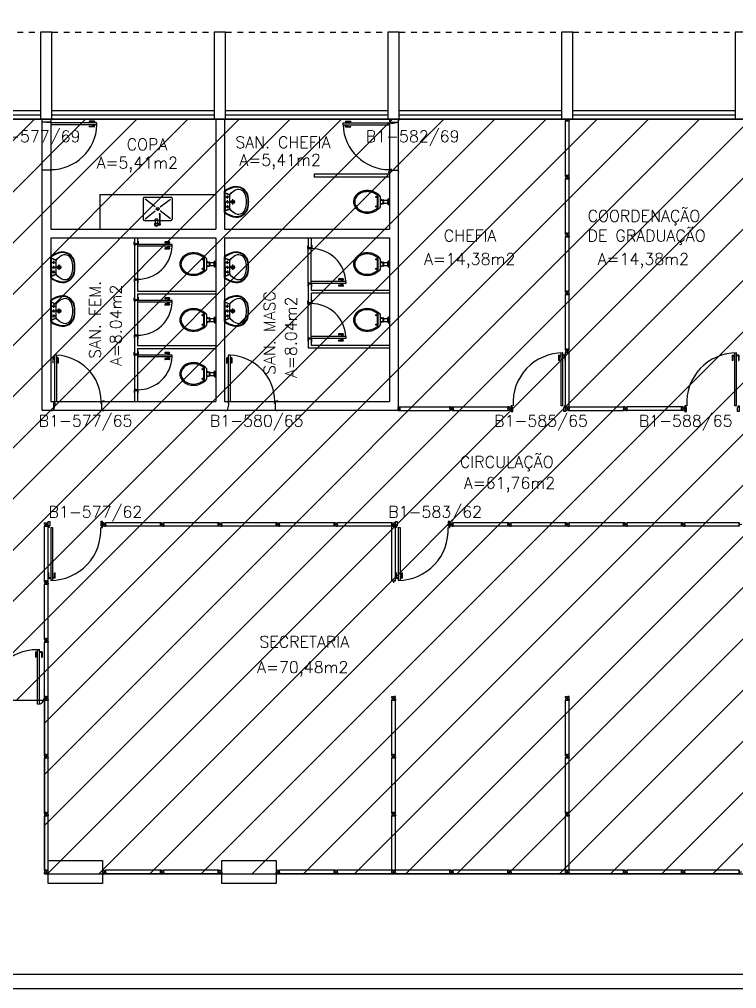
# Model space of a CAD drawing. Extents: x -16 to 243, y 482 to 579.
# Drawn here: x 107.82 to 120.21, y 552.19 to 568.92 of the extents above; entities that cross this region are included whole.
import ezdxf

# ---------------------------------------------------------------- set-up
doc = ezdxf.new("R2010")
doc.units = 0
doc.header["$LTSCALE"] = 0.02
doc.header["$MEASUREMENT"] = 0
doc.linetypes.add('HIDDEN2', pattern=[0.1875, 0.125, -0.0625])
doc.layers.get('0').update_dxf_attribs({"linetype": 'CONTINUOUS'})
for name, color, linetype in [('ALV', 2, 'CONTINUOUS'), ('APSAN', 1, 'CONTINUOUS'), ('AREA', 2, 'CONTINUOUS'), ('BANC', 2, 'CONTINUOUS'), ('CENTRO_DE_CUSTO', 1, 'CONTINUOUS'), ('DIV', 2, 'CONTINUOUS'), ('ESQ', 1, 'CONTINUOUS'), ('ESTR', 3, 'CONTINUOUS'), ('MACANETA', 2, 'CONTINUOUS'), ('MARCO', 2, 'CONTINUOUS'), ('PEÇAS', 1, 'CONTINUOUS'), ('PISO', 1, 'CONTINUOUS'), ('PORTA', 2, 'CONTINUOUS'), ('PROJ', 1, 'HIDDEN2'), ('SOLEIRA', 1, 'CONTINUOUS'), ('TEXTO', 2, 'CONTINUOUS'), ('TEXTO-ENDEREÇO', 2, 'CONTINUOUS'), ('USO1', 2, 'CONTINUOUS')]:
    doc.layers.add(name, color=color, linetype=linetype)
doc.styles.add('1', font='romans.shx')
doc.styles.add('UNB-100', font='simplex.shx', dxfattribs={"height": 0.2})
doc.styles.add('UNB-100-1', font='simplex.shx', dxfattribs={"height": 0.2})
doc.dimstyles.new('1-600', dxfattribs={"dimtxt": 1.1, "dimasz": 2.5, "dimexe": 2, "dimexo": 4, "dimgap": 0.2, "dimtad": 1, "dimdec": 0, "dimzin": 4, "dimdsep": 46, "dimlunit": 6, "dimtxsty": '1', "dimblk1": 'NONE', "dimblk2": 'NONE', "dimsah": 1, "dimcen": 0, "dimclrd": 2, "dimclre": 2, "dimclrt": 2, "dimadec": 0, "dimazin": 0, "dimtfac": 1, "dimtdec": 0, "dimtmove": 2, "dimatfit": 3, "dimldrblk": 'NONE', "dimfxl": 0, "dimtolj": 1, "dimtzin": 0, "dimarcsym": 0})

# ---------------------------------------------------------------- blocks, each defined once
blk = doc.blocks.new('A$C70DC1065')
at = {"layer": 'APSAN', "color": 1}
for p, q in [((0.407, 0.413), (0.323, 0.383)), ((0.407, 0.413), (0.328, 0.373)), ((0.328, 0.373), (0.328, 0.141)), ((0.394, 0.341), (0.341, 0.341)), ((0.368, 0.315), (0.368, 0.368)), ((0.407, 0.433), (0.407, 0.102)), ((0.407, 0.257), (0.407, 0.413)), ((0.42, 0.44), (0.42, 0.075)), ((0.319, 0.257), (0.231, 0.257)), ((0.275, 0.301), (0.275, 0.213)), ((0.394, 0.257), (0.341, 0.257)), ((0.394, 0.173), (0.341, 0.173)), ((0.368, 0.257), (0.368, 0.284)), ((0.368, 0.257), (0.368, 0.231)), ((0.368, 0.2), (0.368, 0.147)), ((0.407, 0.257), (0.407, 0.082)), ((0.407, 0.102), (0.323, 0.132)), ((0.407, 0.102), (0.328, 0.141))]:
    blk.add_line(p, q, dxfattribs=at)
for centre, radius in [((0.368, 0.341), 0.0137), ((0.275, 0.257), 0.0315), ((0.275, 0.257), 0.021), ((0.368, 0.257), 0.0137), ((0.368, 0.173), 0.0137)]:
    blk.add_circle(centre, radius, dxfattribs=at)
for centre, radius, start, end in [((0.214, 0.312), 0.21, 74.8885, 171.8746), ((0.212, 0.31), 0.2, 75.2817, 172.1149), ((0.134, 0.015), 0.505, 58.0101, 75.2817), ((0.134, 0.015), 0.518, 57.2141, 74.8885), ((0.595, 0.257), 0.595, 171.8746, 180), ((0.595, 0.257), 0.587, 172.1149, 180), ((0.462, 0.257), 0.424, 162.413, 180), ((0.175, 0.348), 0.123, 49.4403, 162.413), ((-3.652, -5.024), 6.719, 53.8347, 54.4403), ((-4.114, -4.663), 6.719, 48.6723, 49.4403), ((0.305, 0.389), 0.0137, 351.7289, 53.8347), ((0.315, 0.373), 0.0126, 0, 48.6723), ((0.395, 0.433), 0.0126, 0, 58.0101), ((0.407, 0.44), 0.0126, 0, 57.2141), ((0.595, 0.257), 0.595, 180, 188.1254), ((0.214, 0.203), 0.21, 188.1254, 285.1115), ((0.595, 0.257), 0.587, 180, 187.8851), ((0.212, 0.204), 0.2, 187.8851, 284.7183), ((0.462, 0.257), 0.424, 180, 197.587), ((0.175, 0.166), 0.123, 197.587, 310.5597), ((-4.114, 5.177), 6.719, 310.5597, 311.3277), ((-3.652, 5.539), 6.719, 305.5597, 306.1653), ((0.134, 0.5), 0.505, 284.7183, 301.9899), ((0.134, 0.5), 0.518, 285.1115, 302.7859), ((0.305, 0.125), 0.0137, 306.1653, 8.2711), ((0.315, 0.141), 0.0126, 311.3277, 0), ((0.395, 0.082), 0.0126, 301.9899, 0), ((0.407, 0.075), 0.0126, 302.7859, 0)]:
    blk.add_arc(centre, radius, start, end, dxfattribs=at)
blk = doc.blocks.new('A$C57A92420')
at = {"layer": 'PEÇAS', "rotation": 270}
blk.add_blockref('A$C70DC1065', (0, 0.42), dxfattribs=at)
blk = doc.blocks.new('A$C45A07D1F')
at = {"layer": 'PEÇAS', "rotation": 90}
blk.add_blockref('A$C57A92420', (0.42, 0), dxfattribs=at)
blk = doc.blocks.new('A$C4F355E05')
at = {"layer": 'PISO', "xscale": -1}
blk.add_blockref('A$C45A07D1F', (0.42, 0), dxfattribs=at)
blk = doc.blocks.new('DOOR-80-SLN')
at = {"layer": 'MACANETA'}
for p, q in [((-0.08, -0.755), (-0.08, -0.665)), ((-0.08, -0.665), (-0.075, -0.665)), ((-0.075, -0.755), (-0.075, -0.665)), ((0.01, -0.755), (0.01, -0.665)), ((0.015, -0.665), (0.01, -0.665)), ((0.015, -0.755), (0.015, -0.665)), ((-0.08, -0.755), (-0.053, -0.755)), ((-0.075, -0.735), (-0.053, -0.735)), ((-0.053, -0.728), (-0.05, -0.728)), ((-0.053, -0.763), (-0.053, -0.728)), ((-0.053, -0.763), (-0.05, -0.763)), ((-0.012, -0.728), (-0.015, -0.728)), ((-0.012, -0.763), (-0.015, -0.763)), ((-0.012, -0.763), (-0.012, -0.728)), ((0.01, -0.735), (-0.012, -0.735)), ((0.015, -0.755), (-0.012, -0.755))]:
    blk.add_line(p, q, dxfattribs=at)
at = {"layer": 'PORTA'}
for p, q in [((-0.05, -0.8), (-0.05, 0)), ((-0.015, 0), (-0.05, 0)), ((-0.015, -0.8), (-0.015, 0)), ((-0.05, -0.8), (-0.015, -0.8))]:
    blk.add_line(p, q, dxfattribs=at)
at = {"layer": 'PORTA', "color": 1}
blk.add_arc((-0.02, 0), 0.8, 180, 267.8509, dxfattribs=at)
blk = doc.blocks.new('DIVMT-SLN')
for p, q in [((-0.03, 0.03), (-0.03, 0.006)), ((-0.008, 0.03), (-0.03, 0.03)), ((-0.0185, 0.006), (-0.03, 0.006)), ((-0.0185, -0.006), (-0.0185, 0.006)), ((-0.008, 0.03), (-0.008, 0.02)), ((-0.008, 0.02), (0.008, 0.02)), ((-0.0051, 0), (0.0051, 0)), ((0.0051, 0), (-0.0051, 0)), ((-0.0051, 0), (0.0051, 0)), ((0, -0.0051), (0, 0.0051)), ((0, 0.0051), (0, -0.0051)), ((0.008, 0.03), (0.008, 0.02)), ((0.008, 0.03), (0.03, 0.03)), ((0.0205, 0.006), (0.03, 0.006)), ((0.0205, -0.006), (0.0205, 0.006)), ((0.0205, 0.006), (0.0205, -0.006)), ((0.0205, 0.006), (0.03, 0.006)), ((0.97, 0.03), (0.03, 0.03)), ((0.03, 0.006), (0.03, 0.03)), ((0.03, -0.03), (0.03, 0.03)), ((0.03, -0.005), (0.03, 0.005)), ((0.97, -0.03), (0.97, 0.03)), ((0.97, 0.03), (0.97, 0.009)), ((0.97, 0.009), (0.97, 0.027)), ((0.9795, 0.006), (0.97, 0.006)), ((0.97, -0.005), (0.97, 0.005)), ((0.9795, 0.006), (0.9795, -0.006)), ((1.0051, 0), (0.9949, 0)), ((1, 0.0051), (1, -0.0051)), ((-0.0185, -0.006), (-0.03, -0.006)), ((-0.03, -0.03), (-0.03, -0.006)), ((-0.008, -0.03), (-0.03, -0.03)), ((-0.008, -0.03), (-0.008, -0.02)), ((-0.008, -0.02), (0.008, -0.02)), ((0.008, -0.03), (0.008, -0.02)), ((0.008, -0.03), (0.03, -0.03)), ((0.0205, -0.006), (0.03, -0.006)), ((0.0205, -0.006), (0.03, -0.006)), ((0.03, -0.006), (0.03, -0.03)), ((0.97, -0.03), (0.03, -0.03)), ((0.9795, -0.006), (0.97, -0.006)), ((0.97, -0.009), (0.97, -0.027))]:
    blk.add_line(p, q)
blk = doc.blocks.new('MTT-SLN')
for p, q in [((-0.008, 0.03), (-0.03, 0.03)), ((-0.03, 0.03), (-0.03, 0.006)), ((-0.0185, 0.006), (-0.03, 0.006)), ((-0.0185, -0.006), (-0.0185, 0.006)), ((-0.008, 0.03), (-0.008, 0.02)), ((-0.008, 0.02), (0.008, 0.02)), ((-0.0051, 0), (0.0051, 0)), ((0, -0.0051), (0, 0.0051)), ((0.008, 0.03), (0.03, 0.03)), ((0.008, 0.03), (0.008, 0.02)), ((0.0205, -0.006), (0.0205, 0.006)), ((0.0205, 0.006), (0.03, 0.006)), ((0.03, 0.006), (0.03, 0.03)), ((-0.03, -0.03), (-0.03, -0.006)), ((-0.0185, -0.006), (-0.03, -0.006)), ((-0.008, -0.03), (-0.03, -0.03)), ((-0.008, -0.02), (0.008, -0.02)), ((-0.008, -0.03), (-0.008, -0.02)), ((0.008, -0.03), (0.008, -0.02)), ((0.008, -0.03), (0.03, -0.03)), ((0.0205, -0.006), (0.03, -0.006)), ((0.03, -0.006), (0.03, -0.03))]:
    blk.add_line(p, q)
blk = doc.blocks.new('PDVDP-SLN')
for p, q in [((0.112, 0.84), (0.112, -0.1)), ((0.147, 0.84), (0.112, 0.84)), ((0.147, 0.84), (0.147, -0.1)), ((1.853, 0.84), (1.888, 0.84)), ((1.853, 0.84), (1.853, -0.1)), ((1.888, 0.84), (1.888, -0.1)), ((0.009, 0), (-0.009, 0)), ((0, -0.012), (0, 0.01)), ((0.147, -0.1), (0.112, -0.1))]:
    blk.add_line(p, q)
for centre, radius, start, end in [((0.148, -0.002), 0.843, 0, 90), ((1.853, -0.002), 0.843, 90, 180), ((0.131, 0), 0.101, 180, 270), ((1.87, 0), 0.101, 270, 0)]:
    blk.add_arc(centre, radius, start, end)
blk = doc.blocks.new('VDC-P')
for p, q in [((-0.127, 0.192), (0.127, 0.192)), ((-0.109, 0.202), (0.109, 0.202)), ((-0.068, 0.152), (0.068, 0.152)), ((-0.05, 0.152), (-0.03, 0.11)), ((-0.05, 0.015), (-0.05, 0)), ((-0.05, 0), (0.05, 0)), ((0.045, 0.02), (-0.045, 0.02)), ((-0.04, 0.025), (-0.04, 0.02)), ((0.035, 0.03), (-0.035, 0.03)), ((-0.03, 0.152), (-0.03, 0.11)), ((0.03, 0.11), (-0.03, 0.11)), ((0.03, 0.1), (-0.03, 0.1)), ((-0.025, 0.1), (-0.025, 0.03)), ((0.025, 0.1), (0.025, 0.03)), ((0.03, 0.152), (0.03, 0.11)), ((0.05, 0.152), (0.03, 0.11)), ((0.04, 0.025), (0.04, 0.02)), ((0.05, 0.015), (0.05, 0))]:
    blk.add_line(p, q)
for points in [[(0.16, 0.244, 0.050424), (0.18, 0.288, 0.082137), (0.195, 0.381, 0.082137), (0.18, 0.474, 0.090148), (0.138, 0.549, 0.104406), (0.073, 0.601, 0.117345), (0, 0.619, 0.117345), (-0.073, 0.601, 0.104406), (-0.138, 0.549, 0.090148), (-0.18, 0.474, 0.082137), (-0.195, 0.381, 0.082137)], [(0.142, 0.254, 0.050424), (0.161, 0.295, 0.082137), (0.175, 0.381, 0.082137), (0.161, 0.468, 0.090148), (0.122, 0.536, 0.104406), (0.064, 0.583, 0.117345), (0, 0.599, 0.117345), (-0.064, 0.583, 0.104406), (-0.122, 0.536, 0.090148), (-0.161, 0.468, 0.082137), (-0.175, 0.381, 0.082137)], [(-0.195, 0.381, 0.082137), (-0.18, 0.288, 0.050424), (-0.16, 0.244, 0.104406)], [(-0.175, 0.381, 0.082137), (-0.161, 0.295, 0.050424), (-0.142, 0.254, 0.050424)]]:
    blk.add_lwpolyline(points, format="xyb")
for centre in [(-0.083, 0.226), (0.083, 0.226)]:
    blk.add_circle(centre, 0.0101)
for centre, radius, start, end in [((0.08, 0.36), 0.266, 205.6863, 226.7558), ((0.08, 0.36), 0.246, 205.6863, 219.7706), ((-0.08, 0.36), 0.266, 313.2442, 334.3137), ((-0.08, 0.36), 0.246, 320.2294, 334.3137), ((-0.068, 0.202), 0.05, 226.7558, 270), ((-0.045, 0.015), 0.005, 90, 180), ((-0.035, 0.025), 0.005, 90, 180), ((-0.03, 0.105), 0.005, 90, 270), ((0.03, 0.105), 0.005, 270, 90), ((0.035, 0.025), 0.005, 0, 90), ((0.045, 0.015), 0.005, 360, 90), ((0.068, 0.202), 0.05, 270, 313.2442)]:
    blk.add_arc(centre, radius, start, end)
blk = doc.blocks.new('DOOR80-SLN')
at = {"layer": 'MACANETA'}
for p, q in [((-0.015, -0.665), (-0.01, -0.665)), ((-0.015, -0.755), (-0.015, -0.665)), ((-0.01, -0.755), (-0.01, -0.665)), ((0.08, -0.665), (0.075, -0.665)), ((0.075, -0.755), (0.075, -0.665)), ((0.08, -0.755), (0.08, -0.665)), ((-0.015, -0.755), (0.012, -0.755)), ((-0.01, -0.735), (0.012, -0.735)), ((0.012, -0.763), (0.012, -0.728)), ((0.012, -0.728), (0.015, -0.728)), ((0.012, -0.763), (0.015, -0.763)), ((0.053, -0.728), (0.05, -0.728)), ((0.053, -0.763), (0.05, -0.763)), ((0.053, -0.763), (0.053, -0.728)), ((0.075, -0.735), (0.053, -0.735)), ((0.08, -0.755), (0.053, -0.755))]:
    blk.add_line(p, q, dxfattribs=at)
at = {"layer": 'PORTA'}
for p, q in [((0.015, -0.8), (0.015, 0)), ((0.015, 0), (0.05, 0)), ((0.05, -0.8), (0.05, 0)), ((0.05, -0.8), (0.015, -0.8))]:
    blk.add_line(p, q, dxfattribs=at)
at = {"layer": 'PORTA', "color": 1}
blk.add_arc((0.02, 0), 0.8, 272.1491, 0, dxfattribs=at)
blk = doc.blocks.new('INOXA1-P')
at = {"color": 1}
for p, q in [((0.12, 0.23), (0.12, 0.047)), ((0.22, 0.25), (0.14, 0.25)), ((0.15, 0.22), (0.287, 0.043)), ((0.5, 0.25), (0.22, 0.25)), ((0.353, 0.043), (0.49, 0.22)), ((0.52, 0.23), (0.52, -0.23)), ((0.043, 0.008), (0.043, -0.022)), ((0.062, 0.04), (0.071, 0.04)), ((0.131, 0.048), (0.076, 0.043)), ((0.131, -0.002), (0.076, 0.003)), ((0.22, -0.027), (0.054, -0.027)), ((0.22, -0.037), (0.054, -0.037)), ((0.063, -0.003), (0.063, -0.021)), ((0.12, -0.001), (0.12, -0.027)), ((0.12, -0.037), (0.12, -0.23)), ((0.15, -0.22), (0.287, -0.043)), ((0.231, -0.027), (0.22, -0.027)), ((0.231, -0.037), (0.22, -0.037)), ((0.353, -0.043), (0.49, -0.22)), ((0.22, -0.25), (0.14, -0.25)), ((0.5, -0.25), (0.22, -0.25))]:
    blk.add_line(p, q, dxfattribs=at)
blk.add_lwpolyline([(0.076, 0.003), (0.072, 0.004), (0.069, 0.009), (0.067, 0.015), (0.066, 0.023), (0.067, 0.031), (0.069, 0.037), (0.072, 0.042), (0.076, 0.043)], dxfattribs=at)
blk.add_lwpolyline([(0.131, 0.048), (0.137, 0.046), (0.143, 0.041), (0.147, 0.033), (0.148, 0.023), (0.147, 0.013), (0.143, 0.006), (0.137, 0), (0.131, -0.002), (0.125, 0), (0.119, 0.006), (0.115, 0.013), (0.114, 0.023), (0.115, 0.033), (0.119, 0.041), (0.125, 0.046)], close=True, dxfattribs=at)
for radius in [0.0266, 0.0163]:
    blk.add_circle((0.32, 0), radius, dxfattribs=at)
for centre, radius, start, end in [((0.14, 0.23), 0.02, 90, 180), ((0.5, 0.23), 0.02, 360, 90), ((0.054, 0.023), 0.0349, 36.1705, 252.2568), ((0.054, 0.023), 0.0189, 62.7367, 235.7375), ((0.073, -0.003), 0.01, 102.8285, 180), ((0.054, 0.023), 0.0349, 285.5373, 323.9987), ((0.054, -0.032), 0.0145, 20.161, 339.839), ((0.054, -0.032), 0.005, 90.0037, 269.9963), ((0.231, -0.032), 0.00738, 222.6559, 137.3441), ((0.231, -0.032), 0.005, 269.9935, 90.0065), ((0.14, -0.23), 0.02, 180, 270), ((0.5, -0.23), 0.02, 270, 360)]:
    blk.add_arc(centre, radius, start, end, dxfattribs=at)
blk = doc.blocks.new('MACANETA')
at = {"layer": 'MACANETA'}
for p, q in [((-0.077, 0.052), (-0.077, 0.12)), ((-0.059, 0.052), (-0.059, 0.12)), ((-0.059, 0.075), (-0.036, 0.075)), ((-0.059, 0.052), (-0.036, 0.052)), ((-0.036, 0.044), (-0.036, 0.084)), ((-0.036, 0.084), (-0.03, 0.084)), ((-0.036, 0.044), (-0.03, 0.044)), ((0.006, 0.084), (0, 0.084)), ((0.006, 0.044), (0, 0.044)), ((0.006, 0.044), (0.006, 0.084)), ((0.029, 0.075), (0.006, 0.075)), ((0.029, 0.052), (0.006, 0.052)), ((0.029, 0.052), (0.029, 0.12)), ((0.047, 0.052), (0.047, 0.12))]:
    blk.add_line(p, q, dxfattribs=at)
for centre, start, end in [((-0.068, 0.12), 90, 180), ((-0.068, 0.052), 180, 270), ((-0.068, 0.12), 0, 90), ((-0.068, 0.052), 270, 0), ((0.038, 0.12), 90, 180), ((0.038, 0.052), 180, 270), ((0.038, 0.12), 0, 90), ((0.038, 0.052), 270, 0)]:
    blk.add_arc(centre, 0.00874, start, end, dxfattribs=at)
blk = doc.blocks.new('DOOR-60-SLN')
at = {"layer": 'PORTA'}
for p, q in [((-0.045, -0.6), (-0.045, 0)), ((-0.015, 0), (-0.045, 0)), ((-0.015, -0.6), (-0.015, 0)), ((-0.045, -0.6), (-0.015, -0.6))]:
    blk.add_line(p, q, dxfattribs=at)
at = {"layer": 'PORTA', "color": 1}
blk.add_arc((-0.015, 0), 0.6, 180, 267.134, dxfattribs=at)
at = {"layer": 'PORTA'}
blk.add_blockref('MACANETA', (-0.015, -0.6), dxfattribs=at)
blk = doc.blocks.new('DOOR60-SLN')
at = {"layer": 'PORTA'}
for p, q in [((0.015, -0.6), (0.015, 0)), ((0.015, 0), (0.045, 0)), ((0.045, -0.6), (0.045, 0)), ((0.045, -0.6), (0.015, -0.6))]:
    blk.add_line(p, q, dxfattribs=at)
at = {"layer": 'PORTA', "color": 1}
blk.add_arc((0.015, 0), 0.6, 272.866, 0, dxfattribs=at)
at = {"layer": 'PORTA'}
blk.add_blockref('MACANETA', (0.045, -0.6), dxfattribs=at)
blk = doc.blocks.new('DIV-SLN')
for p, q in [((-0.0051, 0), (0.0051, 0)), ((0, -0.0051), (0, 0.0051)), ((0.0205, 0.006), (0.03, 0.006)), ((0.0205, -0.006), (0.0205, 0.006)), ((0.03, 0.03), (0.97, 0.03)), ((0.03, 0.03), (0.03, -0.03)), ((0.03, 0.009), (0.03, 0.027)), ((0.03, 0.005), (0.03, -0.005)), ((0.97, 0.03), (0.97, -0.03)), ((0.9795, 0.006), (0.97, 0.006)), ((0.97, 0.005), (0.97, -0.005)), ((0.9795, -0.006), (0.9795, 0.006)), ((1.0051, 0), (0.9949, 0)), ((0.9949, 0), (1.0051, 0)), ((1, -0.0051), (1, 0.0051)), ((0.0205, -0.006), (0.03, -0.006)), ((0.03, -0.03), (0.03, -0.009)), ((0.03, -0.009), (0.03, -0.027)), ((0.03, -0.03), (0.97, -0.03)), ((0.9795, -0.006), (0.97, -0.006))]:
    blk.add_line(p, q)
blk = doc.blocks.new('PDV2D-SLN')
at = {"layer": 'DIV'}
for p, q in [((0.03, 0.05), (0.06, 0.05)), ((0.03, 0.035), (0.03, 0.05)), ((0.03, -0.035), (0.03, 0.035)), ((0.06, 0.05), (0.06, -0.02)), ((0.941, 0.05), (0.941, -0.02)), ((0.971, 0.05), (0.941, 0.05)), ((0.971, 0.035), (0.971, 0.05)), ((0.971, -0.035), (0.971, 0.035)), ((0.03, -0.05), (0.03, -0.035)), ((0.05, -0.05), (0.03, -0.05)), ((0.05, -0.02), (0.06, -0.02)), ((0.05, -0.02), (0.05, -0.05)), ((0.079, -0.05), (0.109, -0.05)), ((0.079, -0.05), (0.079, -0.965)), ((0.109, -0.05), (0.109, -0.965)), ((0.951, -0.02), (0.941, -0.02)), ((0.951, -0.02), (0.951, -0.05)), ((0.951, -0.05), (0.971, -0.05)), ((0.971, -0.05), (0.971, -0.035)), ((0.109, -0.965), (0.079, -0.965))]:
    blk.add_line(p, q, dxfattribs=at)
at = {"layer": 'DIV', "color": 1}
for p, q in [((0.036, -0.925), (0.036, -0.835)), ((0.046, -0.835), (0.036, -0.835)), ((0.046, -0.915), (0.046, -0.835)), ((0.141, -0.915), (0.141, -0.835)), ((0.141, -0.835), (0.151, -0.835)), ((0.151, -0.925), (0.151, -0.835)), ((0.036, -0.925), (0.076, -0.925)), ((0.046, -0.915), (0.076, -0.915)), ((0.141, -0.915), (0.111, -0.915)), ((0.151, -0.925), (0.111, -0.925))]:
    blk.add_line(p, q, dxfattribs=at)
blk.add_arc((0.076, -0.1), 0.864, 270.1564, 3.345, dxfattribs=at)
blk = doc.blocks.new('MTINI-SLN')
for p, q in [((-0.03, 0.008), (-0.03, 0.03)), ((0.03, 0.03), (-0.03, 0.03)), ((-0.03, 0.008), (-0.02, 0.008)), ((-0.009, 0.03), (-0.027, 0.03)), ((-0.02, 0.008), (-0.02, 0)), ((-0.001, 0), (-0.02, 0)), ((-0.006, 0.02), (-0.006, 0.03)), ((-0.006, 0.023), (-0.006, 0.027)), ((-0.006, 0.02), (0.006, 0.02)), ((0.005, 0.03), (-0.005, 0.03)), ((0.005, 0), (-0.005, 0)), ((0.004, 0.02), (-0.004, 0.02)), ((0.02, 0), (-0.001, 0)), ((0, -0.005), (0, 0.005)), ((0.006, 0.02), (0.006, 0.03)), ((0.006, 0.023), (0.006, 0.027)), ((0.009, 0.03), (0.027, 0.03)), ((0.03, 0.008), (0.02, 0.008)), ((0.02, 0), (0.02, 0.008)), ((0.03, 0.008), (0.03, 0.03))]:
    blk.add_line(p, q)
blk = doc.blocks.new('DIVINI-SLN')
for p, q in [((-0.005, 0), (0.005, 0)), ((0.008, 0.02), (0, 0.02)), ((0, 0.001), (0, 0.02)), ((0, -0.005), (0, 0.005)), ((0, -0.02), (0, 0.001)), ((0.008, 0.03), (0.03, 0.03)), ((0.008, 0.03), (0.008, 0.02)), ((0.02, 0.006), (0.03, 0.006)), ((0.02, 0.006), (0.02, -0.006)), ((0.02, -0.004), (0.02, 0.004)), ((0.023, 0.006), (0.027, 0.006)), ((0.97, 0.03), (0.03, 0.03)), ((0.03, -0.03), (0.03, 0.03)), ((0.03, 0.009), (0.03, 0.027)), ((0.03, -0.005), (0.03, 0.005)), ((0.97, 0.03), (0.97, 0.009)), ((0.97, -0.03), (0.97, 0.03)), ((0.97, 0.009), (0.97, 0.027)), ((0.98, 0.006), (0.97, 0.006)), ((0.97, -0.005), (0.97, 0.005)), ((0.98, 0.006), (0.98, -0.006)), ((0.99, 0), (1.008, 0)), ((0.999, 0.006), (0.999, -0.006)), ((0, -0.02), (0.008, -0.02)), ((0.008, -0.03), (0.008, -0.02)), ((0.008, -0.03), (0.03, -0.03)), ((0.02, -0.006), (0.03, -0.006)), ((0.023, -0.006), (0.027, -0.006)), ((0.03, -0.009), (0.03, -0.027)), ((0.97, -0.03), (0.03, -0.03)), ((0.98, -0.006), (0.97, -0.006)), ((0.97, -0.009), (0.97, -0.027))]:
    blk.add_line(p, q)
blk = doc.blocks.new('*D38')
at = {"color": 2, "linetype": 'ByBlock'}
for p, q in [((96.184, 572.697), (96.184, 577.197)), ((132.184, 572.697), (132.184, 577.197)), ((132.184, 575.197), (96.184, 575.197))]:
    blk.add_line(p, q, dxfattribs=at)
at = {"color": 2, "linetype": 'ByBlock', "insert": (114.184, 576.13), "char_height": 1.1, "attachment_point": 5, "style": '1'}
blk.add_mtext('\\A1;Administração', dxfattribs=at)
blk = doc.blocks.new('_NONE')
at = {"color": 0, "linetype": 'ByBlock'}
blk.add_circle((0, 0), 0.25, dxfattribs=at)

msp = doc.modelspace()

# ---------------------------------------------------------------- hatches: boundary and pattern name
at = {"layer": 'CENTRO_DE_CUSTO'}
h = msp.add_hatch(dxfattribs=at)
h.set_pattern_fill('ANSI31', color=256, scale=5, style=0)
h.set_pattern_definition([(45, (0, -50), (-0.44194174, 0.44194174), [])])
h.paths.add_polyline_path([(96.257, 567.197), (96.257, 557.168), (108.257, 557.168), (108.257, 554.168), (132.213, 554.168), (132.213, 567.197)])

# ---------------------------------------------------------------- linework, layer by layer
at = {"layer": 'ALV'}
for p, q in [((108.362, 567.197), (108.362, 567.147)), ((111.212, 567.197), (111.212, 565.297)), ((111.362, 567.197), (111.362, 565.297)), ((114.212, 567.197), (114.212, 567.147)), ((108.362, 567.147), (108.212, 567.147)), ((114.212, 567.147), (114.362, 567.147)), ((108.212, 566.317), (108.212, 562.172)), ((108.362, 566.317), (108.212, 566.317)), ((108.362, 566.317), (108.362, 565.297)), ((114.212, 566.317), (114.212, 565.297)), ((114.212, 566.317), (114.362, 566.317)), ((114.362, 566.317), (114.362, 562.172)), ((108.362, 565.297), (111.212, 565.297)), ((108.362, 565.147), (111.212, 565.147)), ((108.362, 565.147), (108.362, 562.322)), ((111.212, 565.147), (111.212, 562.322)), ((111.362, 565.297), (114.212, 565.297)), ((111.362, 565.147), (114.212, 565.147)), ((111.362, 565.147), (111.362, 562.322)), ((114.212, 565.147), (114.212, 562.322)), ((108.362, 562.322), (108.412, 562.322)), ((108.412, 562.322), (108.412, 562.172)), ((109.242, 562.322), (111.212, 562.322)), ((109.242, 562.322), (109.242, 562.172)), ((111.362, 562.322), (111.412, 562.322)), ((112.242, 562.322), (114.212, 562.322)), ((112.242, 562.322), (112.242, 562.172)), ((108.212, 562.172), (108.412, 562.172)), ((109.242, 562.172), (111.412, 562.172)), ((112.242, 562.172), (114.362, 562.172)), ((0.227, 552.435), (222.187, 552.435)), ((0.227, 552.185), (222.237, 552.185))]:
    msp.add_line(p, q, dxfattribs=at)
at = {"layer": 'BANC'}
for q in [(109.212, 565.297), (111.212, 565.897)]:
    msp.add_line((109.212, 565.897), q, dxfattribs=at)
at = {"layer": 'CENTRO_DE_CUSTO'}
msp.add_lwpolyline([(96.257, 567.197), (96.257, 557.168), (108.257, 557.168), (108.257, 554.168), (132.213, 554.168), (132.213, 567.197), (96.257, 567.197)], dxfattribs=at)
at = {"layer": 'DIV'}
for p, q in [((114.212, 566.247), (112.912, 566.247)), ((112.912, 566.247), (112.912, 566.197)), ((114.212, 566.197), (112.912, 566.197)), ((109.812, 565.147), (109.812, 565.047)), ((109.862, 565.147), (109.862, 565.047)), ((112.812, 565.147), (112.812, 564.977)), ((112.862, 565.147), (112.862, 564.977)), ((109.862, 565.047), (109.812, 565.047)), ((112.862, 564.977), (112.812, 564.977)), ((109.812, 564.417), (109.812, 564.08)), ((109.862, 564.417), (109.812, 564.417)), ((109.862, 564.417), (109.862, 564.23)), ((112.812, 564.347), (112.812, 564.027)), ((112.862, 564.347), (112.812, 564.347)), ((112.862, 564.347), (112.862, 564.247)), ((109.862, 564.23), (111.212, 564.23)), ((109.862, 564.18), (109.862, 564.08)), ((109.862, 564.18), (111.212, 564.18)), ((112.862, 564.247), (114.212, 564.247)), ((112.862, 564.197), (114.212, 564.197)), ((112.862, 564.197), (112.862, 564.027)), ((109.862, 564.08), (109.812, 564.08)), ((112.862, 564.027), (112.812, 564.027)), ((109.812, 563.45), (109.812, 563.139)), ((109.862, 563.45), (109.812, 563.45)), ((109.862, 563.45), (109.862, 563.289)), ((112.862, 563.397), (112.812, 563.397)), ((112.812, 563.397), (112.812, 563.247)), ((112.862, 563.397), (112.862, 563.297)), ((109.862, 563.139), (109.812, 563.139)), ((109.862, 563.289), (111.212, 563.289)), ((109.862, 563.239), (109.862, 563.139)), ((109.862, 563.239), (111.212, 563.239)), ((112.812, 563.247), (114.212, 563.247)), ((112.862, 563.297), (114.212, 563.297)), ((109.812, 562.509), (109.812, 562.322)), ((109.862, 562.509), (109.812, 562.509)), ((109.862, 562.509), (109.862, 562.322)), ((114.357, 562.198), (114.367, 562.198)), ((114.362, 562.193), (114.362, 562.203)), ((114.382, 562.204), (114.392, 562.204)), ((114.382, 562.192), (114.382, 562.204)), ((114.382, 562.192), (114.392, 562.192)), ((114.392, 562.228), (114.392, 562.168)), ((114.392, 562.228), (115.257, 562.228)), ((114.392, 562.207), (114.392, 562.225)), ((114.392, 562.203), (114.392, 562.193)), ((114.392, 562.168), (114.392, 562.189)), ((114.392, 562.189), (114.392, 562.171)), ((114.392, 562.168), (115.257, 562.168)), ((115.257, 562.228), (115.257, 562.168)), ((115.279, 562.228), (115.257, 562.228)), ((115.257, 562.204), (115.257, 562.228)), ((115.266, 562.204), (115.257, 562.204)), ((115.266, 562.204), (115.257, 562.204)), ((115.257, 562.203), (115.257, 562.193)), ((115.266, 562.192), (115.257, 562.192)), ((115.266, 562.192), (115.257, 562.192)), ((115.257, 562.192), (115.257, 562.168)), ((115.279, 562.168), (115.257, 562.168)), ((115.266, 562.192), (115.266, 562.204)), ((115.266, 562.204), (115.266, 562.192)), ((115.279, 562.228), (115.279, 562.218)), ((115.295, 562.218), (115.279, 562.218)), ((115.295, 562.178), (115.279, 562.178)), ((115.279, 562.168), (115.279, 562.178)), ((115.292, 562.198), (115.282, 562.198)), ((115.282, 562.198), (115.292, 562.198)), ((115.292, 562.198), (115.282, 562.198)), ((115.287, 562.193), (115.287, 562.203)), ((115.287, 562.203), (115.287, 562.193)), ((115.295, 562.228), (115.317, 562.228)), ((115.295, 562.228), (115.295, 562.218)), ((115.295, 562.168), (115.295, 562.178)), ((115.295, 562.168), (115.317, 562.168)), ((115.305, 562.204), (115.305, 562.192)), ((115.305, 562.204), (115.317, 562.204)), ((115.305, 562.192), (115.317, 562.192)), ((115.317, 562.228), (115.317, 562.204)), ((115.317, 562.168), (115.317, 562.192)), ((108.1, 557.998), (108.14, 557.998)), ((108.1, 557.998), (108.1, 557.908)), ((108.11, 557.988), (108.14, 557.988)), ((108.11, 557.988), (108.11, 557.908)), ((108.145, 558.038), (108.175, 558.038)), ((108.215, 557.998), (108.175, 557.998)), ((108.205, 557.988), (108.175, 557.988)), ((108.205, 557.988), (108.205, 557.908)), ((108.215, 557.998), (108.215, 557.908)), ((108.11, 557.908), (108.1, 557.908)), ((108.205, 557.908), (108.215, 557.908))]:
    msp.add_line(p, q, dxfattribs=at)
for points in [[(108.317, 553.998), (108.317, 554.398), (109.257, 554.398), (109.257, 553.998), (108.317, 553.998)], [(111.317, 553.998), (111.317, 554.398), (112.257, 554.398), (112.257, 553.998), (111.317, 553.998)]]:
    msp.add_lwpolyline(points, close=True, dxfattribs=at)
at = {"layer": 'ESQ'}
for p, q in [((105.387, 567.347), (108.188, 567.347)), ((108.387, 567.347), (111.188, 567.347)), ((111.387, 567.347), (114.188, 567.347)), ((114.387, 567.347), (117.188, 567.347)), ((117.387, 567.347), (120.188, 567.347)), ((105.387, 567.272), (108.188, 567.272)), ((105.387, 567.197), (108.188, 567.197)), ((108.387, 567.272), (111.188, 567.272)), ((108.387, 567.197), (111.188, 567.197)), ((111.387, 567.272), (114.188, 567.272)), ((111.387, 567.197), (114.188, 567.197)), ((114.387, 567.272), (117.188, 567.272)), ((114.387, 567.197), (117.188, 567.197)), ((117.387, 567.272), (120.188, 567.272)), ((117.387, 567.197), (120.188, 567.197))]:
    msp.add_line(p, q, dxfattribs=at)
at = {"layer": 'ESTR'}
for points in [[(108.384, 567.197), (108.384, 568.697), (108.184, 568.697), (108.184, 567.197)], [(111.384, 567.197), (111.384, 568.697), (111.184, 568.697), (111.184, 567.197)], [(114.384, 567.197), (114.384, 568.697), (114.184, 568.697), (114.184, 567.197)], [(117.384, 567.197), (117.384, 568.697), (117.184, 568.697), (117.184, 567.197)], [(120.384, 567.197), (120.384, 568.697), (120.184, 568.697), (120.184, 567.197)]]:
    msp.add_lwpolyline(points, close=True, dxfattribs=at)
at = {"layer": 'MARCO'}
for p, q in [((108.212, 567.197), (108.212, 567.147)), ((108.362, 567.197), (108.362, 567.147)), ((108.362, 567.197), (108.362, 567.197)), ((114.212, 567.197), (114.212, 567.147)), ((114.212, 567.197), (114.212, 567.197)), ((114.372, 567.182), (114.362, 567.147)), ((114.362, 567.147), (114.372, 567.182)), ((108.212, 567.147), (108.212, 567.147)), ((108.212, 567.147), (108.212, 567.147)), ((108.212, 567.147), (108.212, 567.147)), ((108.212, 567.147), (108.212, 567.147)), ((108.212, 567.147), (108.212, 567.147)), ((108.362, 567.132), (108.212, 567.147)), ((108.362, 567.147), (108.362, 567.147)), ((108.362, 567.147), (108.362, 567.132)), ((108.362, 567.147), (108.362, 567.147)), ((108.362, 567.132), (108.362, 567.132)), ((108.362, 567.132), (108.362, 567.132)), ((114.212, 567.147), (114.212, 567.147)), ((114.212, 567.147), (114.212, 567.132)), ((114.212, 567.147), (114.212, 567.147)), ((114.212, 567.132), (114.247, 567.132)), ((114.247, 567.122), (114.362, 567.147)), ((114.247, 567.132), (114.247, 567.122)), ((114.362, 567.147), (114.362, 567.147)), ((114.362, 567.147), (114.362, 567.147)), ((114.362, 567.147), (114.362, 567.147)), ((108.212, 566.317), (108.212, 566.317)), ((108.212, 566.317), (108.212, 566.317)), ((108.212, 566.317), (108.212, 566.317)), ((108.212, 566.317), (108.212, 566.317)), ((108.212, 566.317), (108.212, 566.317)), ((108.362, 566.317), (108.212, 566.317)), ((108.372, 566.272), (108.362, 566.317)), ((108.362, 566.317), (108.362, 566.317)), ((108.362, 566.317), (108.362, 566.317)), ((108.362, 566.317), (108.362, 566.317)), ((108.362, 566.317), (108.362, 566.317)), ((108.362, 566.317), (108.362, 566.317)), ((114.202, 566.272), (114.212, 566.317)), ((114.247, 566.332), (114.212, 566.317)), ((114.212, 566.317), (114.247, 566.332)), ((114.212, 566.317), (114.212, 566.317)), ((114.212, 566.317), (114.362, 566.317)), ((114.212, 566.317), (114.212, 566.317)), ((114.212, 566.317), (114.212, 566.317)), ((114.362, 566.317), (114.362, 566.317)), ((114.372, 566.282), (114.362, 566.317)), ((114.362, 566.317), (114.372, 566.282)), ((114.362, 566.317), (114.362, 566.317)), ((114.362, 566.317), (114.362, 566.317)), ((108.362, 566.272), (108.372, 566.272)), ((114.212, 566.272), (114.202, 566.272)), ((109.802, 565.082), (109.812, 565.082)), ((109.802, 565.032), (109.802, 565.082)), ((109.812, 565.032), (109.802, 565.032)), ((109.812, 565.047), (109.812, 565.032)), ((109.812, 565.022), (109.812, 565.032)), ((109.827, 565.022), (109.812, 565.022)), ((109.827, 565.032), (109.827, 565.022)), ((109.862, 565.032), (109.827, 565.032)), ((109.862, 565.092), (109.872, 565.092)), ((109.862, 565.047), (109.862, 565.042)), ((109.862, 565.042), (109.862, 565.032)), ((109.872, 565.042), (109.862, 565.042)), ((109.872, 565.092), (109.872, 565.042)), ((112.802, 565.012), (112.812, 565.012)), ((112.802, 564.962), (112.802, 565.012)), ((112.812, 564.977), (112.812, 564.962)), ((112.862, 565.022), (112.872, 565.022)), ((112.862, 564.977), (112.862, 564.972)), ((112.862, 564.972), (112.862, 564.962)), ((112.872, 564.972), (112.862, 564.972)), ((112.872, 565.022), (112.872, 564.972)), ((112.812, 564.962), (112.802, 564.962)), ((112.812, 564.952), (112.812, 564.962)), ((112.827, 564.952), (112.812, 564.952)), ((112.827, 564.962), (112.827, 564.952)), ((112.862, 564.962), (112.827, 564.962)), ((109.802, 564.432), (109.802, 564.382)), ((109.812, 564.432), (109.802, 564.432)), ((109.802, 564.382), (109.812, 564.382)), ((109.812, 564.442), (109.812, 564.432)), ((109.827, 564.442), (109.812, 564.442)), ((109.812, 564.417), (109.812, 564.432)), ((109.827, 564.432), (109.827, 564.442)), ((109.862, 564.432), (109.827, 564.432)), ((109.862, 564.422), (109.862, 564.432)), ((109.862, 564.417), (109.862, 564.422)), ((109.872, 564.422), (109.862, 564.422)), ((109.862, 564.372), (109.872, 564.372)), ((109.872, 564.372), (109.872, 564.422)), ((112.802, 564.362), (112.802, 564.312)), ((112.812, 564.362), (112.802, 564.362)), ((112.802, 564.312), (112.812, 564.312)), ((112.812, 564.372), (112.812, 564.362)), ((112.827, 564.372), (112.812, 564.372)), ((112.812, 564.347), (112.812, 564.362)), ((112.827, 564.362), (112.827, 564.372)), ((112.862, 564.362), (112.827, 564.362)), ((112.862, 564.352), (112.862, 564.362)), ((112.862, 564.347), (112.862, 564.352)), ((112.872, 564.352), (112.862, 564.352)), ((112.872, 564.302), (112.872, 564.352)), ((112.862, 564.302), (112.872, 564.302)), ((109.802, 564.115), (109.812, 564.115)), ((109.802, 564.065), (109.802, 564.115)), ((109.812, 564.065), (109.802, 564.065)), ((109.812, 564.08), (109.812, 564.065)), ((109.812, 564.055), (109.812, 564.065)), ((109.827, 564.055), (109.812, 564.055)), ((109.827, 564.065), (109.827, 564.055)), ((109.862, 564.065), (109.827, 564.065)), ((109.862, 564.125), (109.872, 564.125)), ((109.862, 564.08), (109.862, 564.075)), ((109.862, 564.075), (109.862, 564.065)), ((109.872, 564.075), (109.862, 564.075)), ((109.872, 564.125), (109.872, 564.075)), ((112.802, 564.062), (112.812, 564.062)), ((112.802, 564.012), (112.802, 564.062)), ((112.812, 564.012), (112.802, 564.012)), ((112.812, 564.027), (112.812, 564.012)), ((112.812, 564.002), (112.812, 564.012)), ((112.827, 564.002), (112.812, 564.002)), ((112.827, 564.012), (112.827, 564.002)), ((112.862, 564.012), (112.827, 564.012)), ((112.862, 564.072), (112.872, 564.072)), ((112.862, 564.027), (112.862, 564.022)), ((112.862, 564.022), (112.862, 564.012)), ((112.872, 564.022), (112.862, 564.022)), ((112.872, 564.072), (112.872, 564.022)), ((109.812, 563.475), (109.812, 563.465)), ((109.827, 563.475), (109.812, 563.475)), ((109.827, 563.465), (109.827, 563.475)), ((109.802, 563.465), (109.802, 563.415)), ((109.812, 563.465), (109.802, 563.465)), ((109.802, 563.415), (109.812, 563.415)), ((109.812, 563.45), (109.812, 563.465)), ((109.862, 563.465), (109.827, 563.465)), ((109.862, 563.455), (109.862, 563.465)), ((109.862, 563.45), (109.862, 563.455)), ((109.872, 563.455), (109.862, 563.455)), ((109.862, 563.405), (109.872, 563.405)), ((109.872, 563.405), (109.872, 563.455)), ((112.802, 563.412), (112.802, 563.362)), ((112.812, 563.412), (112.802, 563.412)), ((112.802, 563.362), (112.812, 563.362)), ((112.812, 563.422), (112.812, 563.412)), ((112.827, 563.422), (112.812, 563.422)), ((112.812, 563.397), (112.812, 563.412)), ((112.827, 563.412), (112.827, 563.422)), ((112.862, 563.412), (112.827, 563.412)), ((112.862, 563.402), (112.862, 563.412)), ((112.862, 563.397), (112.862, 563.402)), ((112.872, 563.402), (112.862, 563.402)), ((112.862, 563.352), (112.872, 563.352)), ((112.872, 563.352), (112.872, 563.402)), ((109.802, 563.174), (109.812, 563.174)), ((109.802, 563.124), (109.802, 563.174)), ((109.812, 563.139), (109.812, 563.124)), ((109.862, 563.184), (109.872, 563.184)), ((109.862, 563.139), (109.862, 563.134)), ((109.862, 563.134), (109.862, 563.124)), ((109.872, 563.134), (109.862, 563.134)), ((109.872, 563.184), (109.872, 563.134)), ((109.812, 563.124), (109.802, 563.124)), ((109.812, 563.114), (109.812, 563.124)), ((109.827, 563.114), (109.812, 563.114)), ((109.827, 563.124), (109.827, 563.114)), ((109.862, 563.124), (109.827, 563.124)), ((109.802, 562.524), (109.802, 562.474)), ((109.812, 562.524), (109.802, 562.524)), ((109.802, 562.474), (109.812, 562.474)), ((109.812, 562.534), (109.812, 562.524)), ((109.827, 562.534), (109.812, 562.534)), ((109.812, 562.509), (109.812, 562.524)), ((109.827, 562.524), (109.827, 562.534)), ((109.862, 562.524), (109.827, 562.524)), ((109.862, 562.514), (109.862, 562.524)), ((109.862, 562.509), (109.862, 562.514)), ((109.872, 562.514), (109.862, 562.514)), ((109.862, 562.464), (109.872, 562.464)), ((109.872, 562.464), (109.872, 562.514)), ((108.362, 562.322), (108.412, 562.322)), ((108.362, 562.322), (108.362, 562.322)), ((108.412, 562.322), (108.412, 562.322)), ((108.412, 562.322), (108.427, 562.322)), ((108.412, 562.322), (108.412, 562.322)), ((108.427, 562.322), (108.427, 562.287)), ((109.227, 562.287), (109.242, 562.322)), ((109.242, 562.322), (109.227, 562.287)), ((109.287, 562.332), (109.242, 562.322)), ((109.242, 562.322), (109.242, 562.322)), ((109.242, 562.322), (109.242, 562.172)), ((109.242, 562.322), (109.242, 562.322)), ((109.242, 562.322), (109.242, 562.322)), ((109.287, 562.322), (109.287, 562.332)), ((111.362, 562.322), (111.362, 562.322)), ((111.362, 562.322), (111.412, 562.322)), ((111.412, 562.322), (111.412, 562.322)), ((111.412, 562.322), (111.427, 562.322)), ((111.412, 562.322), (111.412, 562.322)), ((111.427, 562.322), (111.427, 562.287)), ((112.242, 562.322), (112.227, 562.287)), ((112.227, 562.287), (112.242, 562.322)), ((112.287, 562.332), (112.242, 562.322)), ((112.242, 562.322), (112.242, 562.322)), ((112.242, 562.322), (112.242, 562.322)), ((112.242, 562.322), (112.242, 562.172)), ((112.242, 562.322), (112.242, 562.322)), ((112.287, 562.322), (112.287, 562.332)), ((108.377, 562.162), (108.412, 562.172)), ((108.412, 562.172), (108.377, 562.162)), ((108.437, 562.287), (108.412, 562.172)), ((108.412, 562.172), (108.412, 562.172)), ((108.412, 562.172), (108.412, 562.172)), ((108.412, 562.172), (108.412, 562.172)), ((108.427, 562.287), (108.437, 562.287)), ((109.242, 562.172), (109.242, 562.172)), ((109.277, 562.162), (109.242, 562.172)), ((109.242, 562.172), (109.277, 562.162)), ((109.242, 562.172), (109.242, 562.172)), ((109.242, 562.172), (109.242, 562.172)), ((111.412, 562.172), (111.377, 562.162)), ((111.377, 562.162), (111.412, 562.172)), ((111.437, 562.287), (111.412, 562.172)), ((111.412, 562.172), (111.412, 562.172)), ((111.412, 562.172), (111.412, 562.172)), ((111.412, 562.172), (111.412, 562.172)), ((111.427, 562.287), (111.437, 562.287)), ((112.242, 562.172), (112.242, 562.172)), ((112.242, 562.172), (112.242, 562.172)), ((112.242, 562.172), (112.277, 562.162)), ((112.277, 562.162), (112.242, 562.172)), ((112.242, 562.172), (112.242, 562.172))]:
    msp.add_line(p, q, dxfattribs=at)
at = {"layer": 'PROJ'}
for p, q in [((105.387, 568.697), (108.187, 568.697)), ((108.387, 568.697), (111.187, 568.697)), ((111.387, 568.697), (114.187, 568.697)), ((114.387, 568.697), (117.187, 568.697)), ((117.387, 568.697), (120.187, 568.697))]:
    msp.add_line(p, q, dxfattribs=at)
at = {"layer": 'SOLEIRA'}
for p, q in [((108.212, 567.147), (108.212, 566.317)), ((108.362, 567.097), (108.362, 566.317)), ((114.212, 567.097), (114.212, 566.317)), ((114.362, 567.147), (114.362, 566.317)), ((109.812, 565.022), (109.812, 564.442)), ((109.862, 564.997), (109.862, 564.422)), ((112.862, 564.397), (112.862, 564.972)), ((112.812, 564.372), (112.812, 564.952)), ((109.812, 564.055), (109.812, 563.475)), ((109.862, 564.03), (109.862, 563.455)), ((112.812, 563.422), (112.812, 564.002)), ((112.862, 563.447), (112.862, 564.022)), ((109.812, 563.114), (109.812, 562.534)), ((109.862, 563.089), (109.862, 562.514)), ((108.462, 562.322), (109.242, 562.322)), ((111.462, 562.322), (112.242, 562.322)), ((108.412, 562.172), (109.242, 562.172)), ((111.412, 562.172), (112.242, 562.172))]:
    msp.add_line(p, q, dxfattribs=at)

# ---------------------------------------------------------------- block references
at = {"layer": 'DIV'}
for name, p, rotation in [('DIVINI-SLN', (117.287, 567.197), 270), ('DIVMT-SLN', (117.287, 566.198), 270), ('DIVMT-SLN', (117.287, 565.198), 270), ('DIVMT-SLN', (117.287, 564.198), 270), ('PDV2D-SLN', (117.287, 562.198), 180), ('DIVMT-SLN', (117.287, 563.198), 270), ('PDV2D-SLN', (120.287, 562.198), 180), ('MTINI-SLN', (114.362, 562.198), 270), ('DIVMT-SLN', (116.287, 562.198), 180), ('DIVMT-SLN', (108.287, 560.198), 270), ('DIVMT-SLN', (114.287, 560.198), 270), ('DIVMT-SLN', (108.287, 559.198), 270), ('DIVMT-SLN', (108.287, 558.198), 270), ('DIVMT-SLN', (108.287, 557.198), 270), ('DIVMT-SLN', (114.287, 557.198), 270), ('DIVMT-SLN', (117.287, 557.198), 270), ('DIVMT-SLN', (108.287, 556.198), 270), ('DIVMT-SLN', (114.287, 556.198), 270), ('DIVMT-SLN', (117.287, 556.198), 270), ('DIVMT-SLN', (108.287, 555.198), 270), ('DIVMT-SLN', (114.287, 555.198), 270), ('DIVMT-SLN', (117.287, 555.198), 270)]:
    msp.add_blockref(name, p, dxfattribs=dict(at, rotation=rotation))
for name, p in [('MTT-SLN', (117.287, 562.198)), ('DIV-SLN', (117.287, 562.198)), ('DIVMT-SLN', (118.287, 562.198)), ('MTT-SLN', (119.287, 562.198)), ('PDV2D-SLN', (108.287, 560.198)), ('DIVMT-SLN', (109.287, 560.198)), ('DIVMT-SLN', (110.287, 560.198)), ('DIVMT-SLN', (111.287, 560.198)), ('DIVMT-SLN', (112.287, 560.198)), ('DIVMT-SLN', (113.287, 560.198)), ('PDV2D-SLN', (114.287, 560.198)), ('DIVMT-SLN', (115.287, 560.198)), ('DIVMT-SLN', (116.287, 560.198)), ('DIVMT-SLN', (117.287, 560.198)), ('DIVMT-SLN', (118.287, 560.198)), ('DIVMT-SLN', (119.287, 560.198)), ('PDVDP-SLN', (106.273, 557.196)), ('MTT-SLN', (108.287, 554.198)), ('DIVMT-SLN', (109.287, 554.198)), ('DIVMT-SLN', (110.287, 554.198)), ('MTT-SLN', (111.287, 554.198)), ('DIVMT-SLN', (112.287, 554.198)), ('DIVMT-SLN', (113.287, 554.198)), ('DIVMT-SLN', (114.287, 554.198)), ('DIVMT-SLN', (115.287, 554.198)), ('DIVMT-SLN', (116.287, 554.198)), ('DIVMT-SLN', (117.287, 554.198)), ('DIVMT-SLN', (118.287, 554.198)), ('DIVMT-SLN', (119.287, 554.198))]:
    msp.add_blockref(name, p, dxfattribs=at)
at = {"layer": 'PEÇAS', "xscale": -1, "rotation": 180}
for p in [(111.362, 566.027), (108.362, 564.898), (111.362, 564.898), (108.362, 564.142), (111.362, 564.142)]:
    msp.add_blockref('A$C4F355E05', p, dxfattribs=at)
at = {"layer": 'PEÇAS', "rotation": 90}
for name, p in [('INOXA1-P', (110.212, 565.328)), ('VDC-P', (114.212, 565.771)), ('VDC-P', (111.212, 564.695)), ('VDC-P', (114.212, 564.695)), ('VDC-P', (111.212, 563.731)), ('VDC-P', (114.212, 563.731)), ('VDC-P', (111.212, 562.798))]:
    msp.add_blockref(name, p, dxfattribs=at)
at = {"layer": 'PORTA'}
for name, p, rotation in [('DOOR-80-SLN', (108.362, 567.147), 90.0000000077165), ('DOOR80-SLN', (114.212, 567.147), 270.0000000077177), ('DOOR-60-SLN', (109.862, 565.047), 90.00000000771809), ('DOOR60-SLN', (112.862, 564.347), 90.00000000257238), ('DOOR-60-SLN', (109.862, 564.08), 90.00000000771621), ('DOOR60-SLN', (112.862, 563.397), 90.00000000257059), ('DOOR-60-SLN', (109.862, 563.139), 90.00000000771712), ('DOOR-80-SLN', (108.412, 562.322), 180.0000000102883), ('DOOR-80-SLN', (111.412, 562.322), 180.0000000102883)]:
    msp.add_blockref(name, p, dxfattribs=dict(at, rotation=rotation))

# ---------------------------------------------------------------- texts
at = {"layer": 'AREA', "style": 'UNB-100'}
for s, p in [('A=5,41m2', (109.155, 566.345)), ('A=5,41m2', (111.623, 566.394)), ('A=14,38m2', (114.811, 564.683)), ('A=14,38m2', (117.811, 564.683)), ('A=61,76m2', (115.499, 560.815)), ('A=70,48m2', (111.928, 557.635))]:
    msp.add_text(s, height=0.2, dxfattribs=at).set_placement(p)
for p in [(109.588, 562.935), (112.612, 562.729)]:
    msp.add_text('A=8.04m2', height=0.2, rotation=90, dxfattribs=at).set_placement(p)
at = {"layer": 'TEXTO', "linetype": 'Continuous', "style": 'UNB-100'}
for s, p in [('COPA', (109.675, 566.661)), ('SAN. CHEFIA', (111.551, 566.697)), ('COORDENAÇÃO ', (117.636, 565.427)), ('DE GRADUAÇÃO', (117.636, 565.087)), ('CHEFIA', (115.153, 565.087)), ('CIRCULAÇÃO', (115.43, 561.179)), ('SECRETARIA', (111.967, 558.073))]:
    msp.add_text(s, height=0.2, dxfattribs=at).set_placement(p)
for s, p in [('SAN. FEM.', (109.227, 563.06)), ('SAN. MASC.', (112.242, 562.78))]:
    msp.add_text(s, height=0.2, rotation=90, dxfattribs=at).set_placement(p)
at = {"layer": 'TEXTO-ENDEREÇO', "style": 'UNB-100-1'}
for s, p in [('B1-577/69', (107.257, 566.801)), ('B1-582/69', (113.804, 566.801)), ('B1-577/65', (108.154, 561.889)), ('B1-580/65', (111.111, 561.889)), ('B1-585/65', (116.022, 561.889)), ('B1-588/65', (118.52, 561.889)), ('B1-577/62', (108.324, 560.317)), ('B1-583/62', (114.193, 560.317))]:
    msp.add_text(s, height=0.2, dxfattribs=at).set_placement(p)

# ---------------------------------------------------------------- dimensions: what is measured, and where the dimension line sits
at = {"layer": 'USO1'}
dim = msp.add_aligned_dim(p1=(132.184, 568.697), p2=(96.184, 568.697), distance=-6.5, text='Administração', dimstyle='1-600', dxfattribs=at)
dim.commit()
dim.dimension.update_dxf_attribs({"geometry": '*D38', "text_midpoint": (114.184, 576.13)})

doc.saveas('drawing.dxf')
